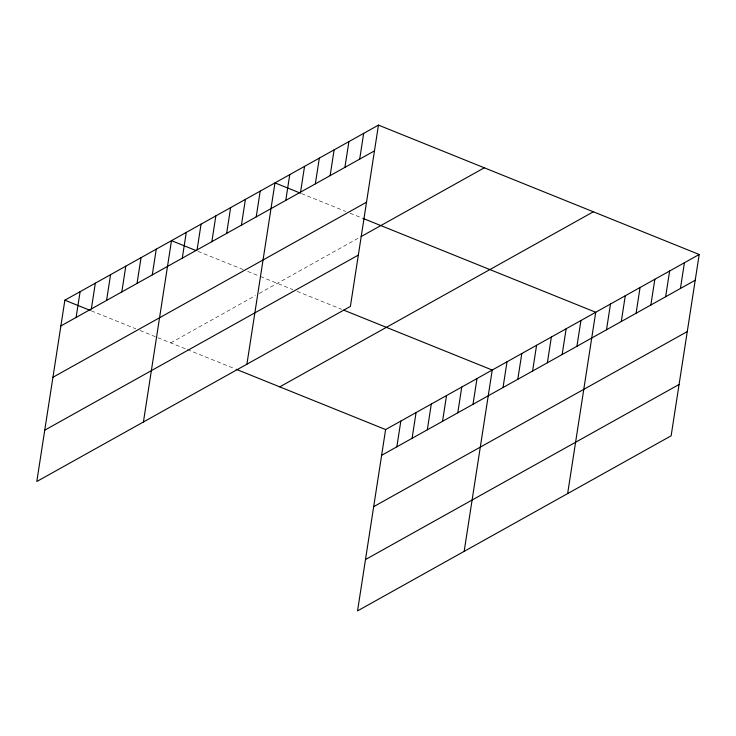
<?xml version="1.0" encoding="UTF-8"?>
<svg xmlns="http://www.w3.org/2000/svg" width="736" height="736" viewBox="0 0 736 736"><rect width="100%" height="100%" fill="white"/><g stroke="black" fill="none" stroke-linecap="round" stroke-linejoin="round"><path stroke-width="0.55" stroke-dasharray="3.68 2.76" d="M170.715 342.884L255.438 295.578M259.247 293.452L360.125 237.13M301.438 193.559L345.892 211.49M350.124 213.192L361.772 217.893M197.956 251.335L243.469 269.689M247.701 271.4L259.339 276.092M260.397 276.524L292.91 289.644M297.068 291.318L341.725 309.332M91.328 310.859L135.783 328.79M140.024 330.501L186.291 349.168M187.33 349.582L235.106 368.856"/><path stroke-width="1.1" d="M378.46 125.102L64.869 300.187L36.8 481.51L350.391 306.434L378.46 125.102L699.2 254.49L671.131 435.813L357.54 610.898L385.609 429.566L699.2 254.49M76.112 317.437L80.104 291.686M91.347 308.936L95.33 283.176M106.582 300.426L110.566 274.675M121.808 291.925L125.801 266.174M137.043 283.424L141.027 257.664M152.269 274.914L156.262 249.164M143.419 421.986L171.488 240.663L195.84 250.479M182.289 258.161L186.272 232.401M197.073 249.909L201.057 224.149M211.858 241.656L215.841 215.896M226.642 233.395L230.626 207.644M241.426 225.142L245.41 199.392M256.211 216.89L260.194 191.139M246.91 364.21L274.979 182.878L300.38 193.126M285.77 200.385L289.763 174.625M300.555 192.133L304.548 166.373M315.339 183.871L319.332 158.12M330.124 175.619L334.116 149.868M344.908 167.366L348.892 141.616M359.692 159.114L363.676 133.354M396.851 446.816L400.835 421.066M412.086 438.316L416.07 412.565M427.312 429.815L431.305 404.055M442.548 421.305L446.531 395.554M457.783 412.804L461.766 387.053M473.009 404.303L477.002 378.543M464.158 551.365L492.228 370.042L343.804 310.169M503.028 387.541L507.012 361.79M517.813 379.288L521.796 353.538M532.597 371.036L536.581 345.276M547.372 362.784L551.365 337.024M562.157 354.531L566.15 328.771M576.941 346.27L580.934 320.519M567.64 493.589L595.718 312.266L362.83 218.316M606.51 329.765L610.494 304.014M621.294 321.512L625.278 295.752M636.079 313.26L640.062 287.5M650.863 305.008L654.847 279.248M665.648 296.746L669.631 270.995M680.432 288.494L684.416 262.743M60.886 325.938L374.477 150.862M52.937 377.283L366.528 202.198M361.109 236.587L484.306 167.799M44.749 430.174L358.34 255.088M279.763 386.869L593.354 211.793M381.616 455.326L695.216 280.241M373.676 506.662L687.268 331.577M365.488 559.553L679.08 384.477M64.869 300.187L90.27 310.436M236.146 369.279L385.609 429.566"/></g></svg>
